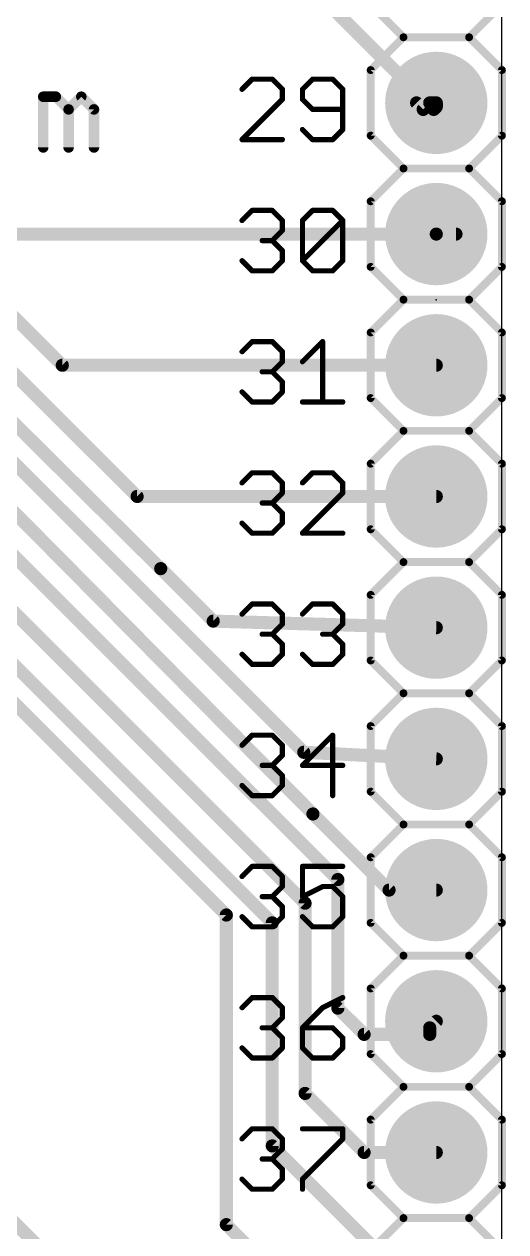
# Model space of a CAD drawing. Extents: x -28 to 28, y -5.2 to 53.3.
# Drawn here: x 18.69 to 28.02, y 8.62 to 32 of the extents above; entities that cross this region are included whole.
import ezdxf

# ---------------------------------------------------------------- set-up
doc = ezdxf.new("R2010")
doc.units = 0
for name, color, linetype in [('1', 12, 'CONTINUOUS'), ('17', 110, 'CONTINUOUS'), ('20', 53, 'CONTINUOUS'), ('21', 40, 'CONTINUOUS'), ('23', 53, 'CONTINUOUS'), ('29', 253, 'CONTINUOUS'), ('51', 253, 'CONTINUOUS')]:
    doc.layers.add(name, color=color, linetype=linetype)

# ---------------------------------------------------------------- blocks, each defined once
blk = doc.blocks.new('RECT')
blk.add_solid([(-0.5, -0.5), (0.5, -0.5), (-0.5, 0.5), (0.5, 0.5)])
blk = doc.blocks.new('ROUNDP')
at = {"const_width": 0.5}
blk.add_lwpolyline([(0, -0.25, 1), (0, 0.25, 1), (0, -0.25)], format="xyb", dxfattribs=at)

msp = doc.modelspace()

# ---------------------------------------------------------------- linework, layer by layer
at = {"layer": '1', "const_width": 0.254}
for points in [[(24.5237, 32.4485), (26.6192, 30.353)], [(12.573, 32.258), (19.431, 25.4)], [(12.1412, 31.5976), (20.8788, 22.86)], [(11.557, 30.4546), (24.1046, 17.907)], [(26.416, 30.353), (26.289, 30.48)], [(26.543, 30.48), (26.416, 30.353)], [(26.67, 30.48), (26.543, 30.48)], [(26.6192, 30.353), (26.67, 30.4038)], [(26.67, 30.4038), (26.67, 30.48)], [(10.9982, 29.21), (24.765, 15.4432)], [(10.541, 28.575), (24.13, 14.986)], [(17.8562, 27.94), (26.67, 27.94)], [(26.67, 27.94), (27.051, 27.94)], [(10.1854, 27.9146), (23.495, 14.605)], [(10.0584, 27.305), (22.606, 14.7574)], [(19.431, 25.4), (26.67, 25.4)], [(18.034, 24.7396), (21.336, 21.463)], [(16.9164, 24.1554), (24.2824, 16.7132)], [(20.8788, 22.86), (26.67, 22.86)], [(21.336, 21.463), (22.352, 20.447)], [(22.352, 20.447), (26.67, 20.32)], [(24.1046, 17.907), (26.67, 17.78)], [(24.2824, 16.7132), (25.7556, 15.24)], [(24.765, 15.4432), (24.765, 12.954)], [(25.7556, 15.24), (26.67, 15.24)], [(24.13, 14.986), (24.13, 11.303)], [(22.606, 14.7574), (22.606, 8.763)], [(23.495, 14.605), (23.495, 10.287)], [(24.765, 12.954), (25.273, 12.446)], [(26.543, 12.573), (26.67, 12.7)], [(26.543, 12.446), (26.543, 12.573)], [(25.273, 12.446), (26.543, 12.446)], [(19.558, 7.747), (16.002, 11.303)], [(24.13, 11.303), (25.273, 10.16)], [(23.495, 10.287), (26.162, 7.62)], [(25.273, 10.16), (26.67, 10.16)], [(22.606, 8.763), (26.797, 4.572)]]:
    msp.add_lwpolyline(points, dxfattribs=at)
at = {"layer": '1', "const_width": 0.127}
for points in [[(26.3339, 30.5249, 1), (26.2441, 30.4351)], [(26.3711, 30.3979, 1), (26.4609, 30.3081)], [(26.3711, 30.3081, 1), (26.4609, 30.3979)], [(26.543, 30.5435, 1), (26.543, 30.4165)], [(26.5879, 30.4351, 1), (26.4981, 30.5249)], [(26.5743, 30.3979, 1), (26.6641, 30.3081)], [(26.5743, 30.3081, 1), (26.6641, 30.3979)], [(26.7335, 30.48, 1), (26.6065, 30.48)], [(26.6065, 30.4038, 1), (26.7335, 30.4038)], [(26.7149, 30.3589, 1), (26.6251, 30.4487)], [(26.67, 30.4165, 1), (26.67, 30.5435)], [(26.67, 28.0035, 1), (26.67, 27.8765)], [(26.67, 27.8765, 1), (26.67, 28.0035)], [(27.051, 27.8765, 1), (27.051, 28.0035)], [(19.431, 25.4635, 1), (19.431, 25.3365)], [(19.3861, 25.3551, 1), (19.4759, 25.4449)], [(26.67, 25.3365, 1), (26.67, 25.4635)], [(20.8788, 22.9235, 1), (20.8788, 22.7965)], [(20.8339, 22.8151, 1), (20.9237, 22.9049)], [(26.67, 22.7965, 1), (26.67, 22.9235)], [(21.3809, 21.5079, 1), (21.2911, 21.4181)], [(21.2913, 21.4179, 1), (21.3807, 21.5081)], [(22.3539, 20.5105, 1), (22.3501, 20.3835)], [(22.3071, 20.4021, 1), (22.3969, 20.4919)], [(26.6681, 20.2565, 1), (26.6719, 20.3835)], [(24.1077, 17.9704, 1), (24.1015, 17.8436)], [(24.0597, 17.8621, 1), (24.1495, 17.9519)], [(26.6669, 17.7166, 1), (26.6731, 17.8434)], [(24.3273, 16.7581, 1), (24.2375, 16.6683)], [(24.2373, 16.6685, 1), (24.3275, 16.7579)], [(24.8285, 15.4432, 1), (24.7015, 15.4432)], [(24.7201, 15.3983, 1), (24.8099, 15.4881)], [(25.7556, 15.3035, 1), (25.7556, 15.1765)], [(25.7107, 15.1951, 1), (25.8005, 15.2849)], [(26.67, 15.1765, 1), (26.67, 15.3035)], [(24.1935, 14.986, 1), (24.0665, 14.986)], [(24.0851, 14.9411, 1), (24.1749, 15.0309)], [(22.6695, 14.7574, 1), (22.5425, 14.7574)], [(22.5611, 14.7125, 1), (22.6509, 14.8023)], [(23.5585, 14.605, 1), (23.4315, 14.605)], [(23.4501, 14.5601, 1), (23.5399, 14.6499)], [(24.8099, 12.9989, 1), (24.7201, 12.9091)], [(24.7015, 12.954, 1), (24.8285, 12.954)], [(26.6065, 12.573, 1), (26.4795, 12.573)], [(26.4981, 12.6179, 1), (26.5879, 12.5281)], [(26.7149, 12.6551, 1), (26.6251, 12.7449)], [(25.273, 12.5095, 1), (25.273, 12.3825)], [(25.2281, 12.4011, 1), (25.3179, 12.4909)], [(26.4795, 12.446, 1), (26.6065, 12.446)], [(26.543, 12.3825, 1), (26.543, 12.5095)], [(24.1749, 11.3479, 1), (24.0851, 11.2581)], [(24.0665, 11.303, 1), (24.1935, 11.303)], [(23.5399, 10.3319, 1), (23.4501, 10.2421)], [(23.4315, 10.287, 1), (23.5585, 10.287)], [(25.273, 10.2235, 1), (25.273, 10.0965)], [(25.2281, 10.1151, 1), (25.3179, 10.2049)], [(26.67, 10.0965, 1), (26.67, 10.2235)], [(22.6509, 8.8079, 1), (22.5611, 8.7181)], [(22.5425, 8.763, 1), (22.6695, 8.763)]]:
    msp.add_lwpolyline(points, format="xyb", dxfattribs=at)
at = {"layer": '20'}
msp.add_line((27.94, -2.54), (27.94, 50.8), dxfattribs=at)
at = {"layer": '21'}
for points, const_width in [([(26.035, 31.75), (25.4, 32.385)], 0.1524), ([(27.94, 32.385), (27.305, 31.75)], 0.1524), ([(25.4, 31.115), (26.035, 31.75)], 0.1524), ([(27.305, 31.75), (26.035, 31.75)], 0.1524), ([(27.305, 31.75), (27.94, 31.115)], 0.1524), ([(25.4, 29.845), (25.4, 31.115)], 0.1524), ([(27.94, 31.115), (27.94, 29.845)], 0.1524), ([(23.1057, 30.9382), (22.9108, 30.7433)], 0.1016), ([(23.4955, 30.9382), (23.1057, 30.9382)], 0.1016), ([(23.6904, 30.7433), (23.4955, 30.9382)], 0.1016), ([(24.2751, 30.9382), (24.0802, 30.7433)], 0.1016), ([(24.6649, 30.9382), (24.2751, 30.9382)], 0.1016), ([(24.8598, 30.7433), (24.6649, 30.9382)], 0.1016), ([(19.0616, 29.6164), (19.0616, 30.5994)], 0.2032), ([(19.0616, 30.5994), (19.3073, 30.5994)], 0.2032), ([(19.3073, 30.5994), (19.553, 30.3536)], 0.2032), ([(19.553, 30.3536), (19.7988, 30.5994)], 0.2032), ([(19.7988, 30.5994), (20.0445, 30.3536)], 0.2032), ([(23.6904, 30.5484), (23.6904, 30.7433)], 0.1016), ([(24.0802, 30.7433), (24.0802, 30.5484)], 0.1016), ([(24.8598, 29.9637), (24.8598, 30.7433)], 0.1016), ([(19.553, 30.3536), (19.553, 29.6164)], 0.2032), ([(20.0445, 30.3536), (20.0445, 29.6164)], 0.2032), ([(22.9108, 29.7688), (23.6904, 30.5484)], 0.1016), ([(24.0802, 30.5484), (24.2751, 30.3535)], 0.1016), ([(24.2751, 30.3535), (24.8598, 30.3535)], 0.1016), ([(24.0802, 29.9637), (24.2751, 29.7688)], 0.1016), ([(24.6649, 29.7688), (24.8598, 29.9637)], 0.1016), ([(23.6904, 29.7688), (22.9108, 29.7688)], 0.1016), ([(24.2751, 29.7688), (24.6649, 29.7688)], 0.1016), ([(26.035, 29.21), (25.4, 29.845)], 0.1524), ([(27.94, 29.845), (27.305, 29.21)], 0.1524), ([(26.035, 29.21), (25.4, 28.575)], 0.1524), ([(27.305, 29.21), (26.035, 29.21)], 0.1524), ([(27.94, 28.575), (27.305, 29.21)], 0.1524), ([(25.4, 27.305), (25.4, 28.575)], 0.1524), ([(27.94, 28.575), (27.94, 27.305)], 0.1524), ([(22.9108, 28.2033), (23.1057, 28.3982)], 0.1016), ([(23.1057, 28.3982), (23.4955, 28.3982)], 0.1016), ([(23.4955, 28.3982), (23.6904, 28.2033)], 0.1016), ([(24.0802, 28.2033), (24.2751, 28.3982)], 0.1016), ([(24.2751, 28.3982), (24.6649, 28.3982)], 0.1016), ([(24.6649, 28.3982), (24.8598, 28.2033)], 0.1016), ([(23.6904, 28.0084), (23.4955, 27.8135)], 0.1016), ([(23.6904, 28.2033), (23.6904, 28.0084)], 0.1016), ([(24.0802, 27.4237), (24.0802, 28.2033)], 0.1016), ([(24.0802, 27.4237), (24.8598, 28.2033)], 0.1016), ([(24.8598, 28.2033), (24.8598, 27.4237)], 0.1016), ([(23.4955, 27.8135), (23.3006, 27.8135)], 0.1016), ([(23.4955, 27.8135), (23.6904, 27.6186)], 0.1016), ([(23.6904, 27.6186), (23.6904, 27.4237)], 0.1016), ([(23.1057, 27.2288), (22.9108, 27.4237)], 0.1016), ([(23.6904, 27.4237), (23.4955, 27.2288)], 0.1016), ([(24.2751, 27.2288), (24.0802, 27.4237)], 0.1016), ([(24.8598, 27.4237), (24.6649, 27.2288)], 0.1016), ([(26.035, 26.67), (25.4, 27.305)], 0.1524), ([(27.94, 27.305), (27.305, 26.67)], 0.1524), ([(23.4955, 27.2288), (23.1057, 27.2288)], 0.1016), ([(24.6649, 27.2288), (24.2751, 27.2288)], 0.1016), ([(25.4, 26.035), (26.035, 26.67)], 0.1524), ([(27.305, 26.67), (26.035, 26.67)], 0.1524), ([(27.305, 26.67), (27.94, 26.035)], 0.1524), ([(25.4, 24.765), (25.4, 26.035)], 0.1524), ([(27.94, 26.035), (27.94, 24.765)], 0.1524), ([(22.9108, 25.6633), (23.1057, 25.8582)], 0.1016), ([(23.1057, 25.8582), (23.4955, 25.8582)], 0.1016), ([(23.4955, 25.8582), (23.6904, 25.6633)], 0.1016), ([(24.0802, 25.4684), (24.47, 25.8582)], 0.1016), ([(24.47, 25.8582), (24.47, 24.6888)], 0.1016), ([(23.6904, 25.4684), (23.4955, 25.2735)], 0.1016), ([(23.6904, 25.6633), (23.6904, 25.4684)], 0.1016), ([(23.4955, 25.2735), (23.3006, 25.2735)], 0.1016), ([(23.4955, 25.2735), (23.6904, 25.0786)], 0.1016), ([(23.6904, 25.0786), (23.6904, 24.8837)], 0.1016), ([(23.1057, 24.6888), (22.9108, 24.8837)], 0.1016), ([(23.6904, 24.8837), (23.4955, 24.6888)], 0.1016), ([(26.035, 24.13), (25.4, 24.765)], 0.1524), ([(27.94, 24.765), (27.305, 24.13)], 0.1524), ([(23.4955, 24.6888), (23.1057, 24.6888)], 0.1016), ([(24.0802, 24.6888), (24.8598, 24.6888)], 0.1016), ([(25.4, 23.495), (26.035, 24.13)], 0.1524), ([(27.305, 24.13), (26.035, 24.13)], 0.1524), ([(27.305, 24.13), (27.94, 23.495)], 0.1524), ([(25.4, 22.225), (25.4, 23.495)], 0.1524), ([(27.94, 23.495), (27.94, 22.225)], 0.1524), ([(22.9108, 23.1233), (23.1057, 23.3182)], 0.1016), ([(23.1057, 23.3182), (23.4955, 23.3182)], 0.1016), ([(23.4955, 23.3182), (23.6904, 23.1233)], 0.1016), ([(23.6904, 23.1233), (23.6904, 22.9284)], 0.1016), ([(24.2751, 23.3182), (24.0802, 23.1233)], 0.1016), ([(24.6649, 23.3182), (24.2751, 23.3182)], 0.1016), ([(24.8598, 23.1233), (24.6649, 23.3182)], 0.1016), ([(24.8598, 22.9284), (24.8598, 23.1233)], 0.1016), ([(23.6904, 22.9284), (23.4955, 22.7335)], 0.1016), ([(24.0802, 22.1488), (24.8598, 22.9284)], 0.1016), ([(23.4955, 22.7335), (23.3006, 22.7335)], 0.1016), ([(23.4955, 22.7335), (23.6904, 22.5386)], 0.1016), ([(23.6904, 22.5386), (23.6904, 22.3437)], 0.1016), ([(23.1057, 22.1488), (22.9108, 22.3437)], 0.1016), ([(23.6904, 22.3437), (23.4955, 22.1488)], 0.1016), ([(26.035, 21.59), (25.4, 22.225)], 0.1524), ([(27.94, 22.225), (27.305, 21.59)], 0.1524), ([(23.4955, 22.1488), (23.1057, 22.1488)], 0.1016), ([(24.8598, 22.1488), (24.0802, 22.1488)], 0.1016), ([(26.035, 21.59), (25.4, 20.955)], 0.1524), ([(27.305, 21.59), (26.035, 21.59)], 0.1524), ([(27.94, 20.955), (27.305, 21.59)], 0.1524), ([(22.9108, 20.5833), (23.1057, 20.7782)], 0.1016), ([(23.1057, 20.7782), (23.4955, 20.7782)], 0.1016), ([(23.4955, 20.7782), (23.6904, 20.5833)], 0.1016), ([(24.0802, 20.5833), (24.2751, 20.7782)], 0.1016), ([(24.2751, 20.7782), (24.6649, 20.7782)], 0.1016), ([(24.6649, 20.7782), (24.8598, 20.5833)], 0.1016), ([(25.4, 19.685), (25.4, 20.955)], 0.1524), ([(27.94, 20.955), (27.94, 19.685)], 0.1524), ([(23.6904, 20.5833), (23.6904, 20.3884)], 0.1016), ([(24.8598, 20.5833), (24.8598, 20.3884)], 0.1016), ([(23.6904, 20.3884), (23.4955, 20.1935)], 0.1016), ([(24.8598, 20.3884), (24.6649, 20.1935)], 0.1016), ([(23.4955, 20.1935), (23.3006, 20.1935)], 0.1016), ([(23.4955, 20.1935), (23.6904, 19.9986)], 0.1016), ([(24.6649, 20.1935), (24.47, 20.1935)], 0.1016), ([(24.6649, 20.1935), (24.8598, 19.9986)], 0.1016), ([(23.6904, 19.9986), (23.6904, 19.8037)], 0.1016), ([(24.8598, 19.9986), (24.8598, 19.8037)], 0.1016), ([(23.1057, 19.6088), (22.9108, 19.8037)], 0.1016), ([(23.4955, 19.6088), (23.1057, 19.6088)], 0.1016), ([(23.6904, 19.8037), (23.4955, 19.6088)], 0.1016), ([(24.2751, 19.6088), (24.0802, 19.8037)], 0.1016), ([(24.6649, 19.6088), (24.2751, 19.6088)], 0.1016), ([(24.8598, 19.8037), (24.6649, 19.6088)], 0.1016), ([(26.035, 19.05), (25.4, 19.685)], 0.1524), ([(27.94, 19.685), (27.305, 19.05)], 0.1524), ([(25.4, 18.415), (26.035, 19.05)], 0.1524), ([(27.305, 19.05), (26.035, 19.05)], 0.1524), ([(27.305, 19.05), (27.94, 18.415)], 0.1524), ([(25.4, 17.145), (25.4, 18.415)], 0.1524), ([(27.94, 18.415), (27.94, 17.145)], 0.1524), ([(22.9108, 18.0433), (23.1057, 18.2382)], 0.1016), ([(23.1057, 18.2382), (23.4955, 18.2382)], 0.1016), ([(23.4955, 18.2382), (23.6904, 18.0433)], 0.1016), ([(24.6649, 18.2382), (24.0802, 17.6535)], 0.1016), ([(24.6649, 17.0688), (24.6649, 18.2382)], 0.1016), ([(23.6904, 18.0433), (23.6904, 17.8484)], 0.1016), ([(23.6904, 17.8484), (23.4955, 17.6535)], 0.1016), ([(23.4955, 17.6535), (23.3006, 17.6535)], 0.1016), ([(23.4955, 17.6535), (23.6904, 17.4586)], 0.1016), ([(24.0802, 17.6535), (24.8598, 17.6535)], 0.1016), ([(23.1057, 17.0688), (22.9108, 17.2637)], 0.1016), ([(23.6904, 17.2637), (23.4955, 17.0688)], 0.1016), ([(23.6904, 17.4586), (23.6904, 17.2637)], 0.1016), ([(23.4955, 17.0688), (23.1057, 17.0688)], 0.1016), ([(26.035, 16.51), (25.4, 17.145)], 0.1524), ([(27.94, 17.145), (27.305, 16.51)], 0.1524), ([(25.4, 15.875), (26.035, 16.51)], 0.1524), ([(27.305, 16.51), (26.035, 16.51)], 0.1524), ([(27.305, 16.51), (27.94, 15.875)], 0.1524), ([(25.4, 14.605), (25.4, 15.875)], 0.1524), ([(27.94, 15.875), (27.94, 14.605)], 0.1524), ([(22.9108, 15.5033), (23.1057, 15.6982)], 0.1016), ([(23.1057, 15.6982), (23.4955, 15.6982)], 0.1016), ([(23.4955, 15.6982), (23.6904, 15.5033)], 0.1016), ([(24.8598, 15.6982), (24.0802, 15.6982)], 0.1016), ([(24.0802, 15.6982), (24.0802, 15.1135)], 0.1016), ([(23.6904, 15.5033), (23.6904, 15.3084)], 0.1016), ([(23.6904, 15.3084), (23.4955, 15.1135)], 0.1016), ([(24.0802, 15.1135), (24.47, 15.3084)], 0.1016), ([(24.47, 15.3084), (24.6649, 15.3084)], 0.1016), ([(24.6649, 15.3084), (24.8598, 15.1135)], 0.1016), ([(23.4955, 15.1135), (23.3006, 15.1135)], 0.1016), ([(23.4955, 15.1135), (23.6904, 14.9186)], 0.1016), ([(23.6904, 14.9186), (23.6904, 14.7237)], 0.1016), ([(24.8598, 15.1135), (24.8598, 14.7237)], 0.1016), ([(23.1057, 14.5288), (22.9108, 14.7237)], 0.1016), ([(23.6904, 14.7237), (23.4955, 14.5288)], 0.1016), ([(24.2751, 14.5288), (24.0802, 14.7237)], 0.1016), ([(24.8598, 14.7237), (24.6649, 14.5288)], 0.1016), ([(23.4955, 14.5288), (23.1057, 14.5288)], 0.1016), ([(24.6649, 14.5288), (24.2751, 14.5288)], 0.1016), ([(26.035, 13.97), (25.4, 14.605)], 0.1524), ([(27.94, 14.605), (27.305, 13.97)], 0.1524), ([(26.035, 13.97), (25.4, 13.335)], 0.1524), ([(27.305, 13.97), (26.035, 13.97)], 0.1524), ([(27.94, 13.335), (27.305, 13.97)], 0.1524), ([(25.4, 12.065), (25.4, 13.335)], 0.1524), ([(27.94, 13.335), (27.94, 12.065)], 0.1524), ([(22.9108, 12.9633), (23.1057, 13.1582)], 0.1016), ([(23.1057, 13.1582), (23.4955, 13.1582)], 0.1016), ([(23.4955, 13.1582), (23.6904, 12.9633)], 0.1016), ([(24.8598, 13.1582), (24.47, 12.9633)], 0.1016), ([(23.6904, 12.9633), (23.6904, 12.7684)], 0.1016), ([(24.47, 12.9633), (24.0802, 12.5735)], 0.1016), ([(23.6904, 12.7684), (23.4955, 12.5735)], 0.1016), ([(23.4955, 12.5735), (23.3006, 12.5735)], 0.1016), ([(23.4955, 12.5735), (23.6904, 12.3786)], 0.1016), ([(23.6904, 12.3786), (23.6904, 12.1837)], 0.1016), ([(24.0802, 12.5735), (24.0802, 12.1837)], 0.1016), ([(24.6649, 12.5735), (24.0802, 12.5735)], 0.1016), ([(24.8598, 12.3786), (24.6649, 12.5735)], 0.1016), ([(24.8598, 12.1837), (24.8598, 12.3786)], 0.1016), ([(23.1057, 11.9888), (22.9108, 12.1837)], 0.1016), ([(23.6904, 12.1837), (23.4955, 11.9888)], 0.1016), ([(24.0802, 12.1837), (24.2751, 11.9888)], 0.1016), ([(24.6649, 11.9888), (24.8598, 12.1837)], 0.1016), ([(23.4955, 11.9888), (23.1057, 11.9888)], 0.1016), ([(24.2751, 11.9888), (24.6649, 11.9888)], 0.1016), ([(26.035, 11.43), (25.4, 12.065)], 0.1524), ([(27.94, 12.065), (27.305, 11.43)], 0.1524), ([(25.4, 10.795), (26.035, 11.43)], 0.1524), ([(27.305, 11.43), (26.035, 11.43)], 0.1524), ([(27.305, 11.43), (27.94, 10.795)], 0.1524), ([(25.4, 9.525), (25.4, 10.795)], 0.1524), ([(27.94, 10.795), (27.94, 9.525)], 0.1524), ([(22.9108, 10.4233), (23.1057, 10.6182)], 0.1016), ([(23.1057, 10.6182), (23.4955, 10.6182)], 0.1016), ([(23.4955, 10.6182), (23.6904, 10.4233)], 0.1016), ([(24.0802, 10.6182), (24.8598, 10.6182)], 0.1016), ([(24.8598, 10.6182), (24.8598, 10.4233)], 0.1016), ([(23.6904, 10.4233), (23.6904, 10.2284)], 0.1016), ([(24.8598, 10.4233), (24.0802, 9.6437)], 0.1016), ([(23.4955, 10.0335), (23.3006, 10.0335)], 0.1016), ([(23.6904, 10.2284), (23.4955, 10.0335)], 0.1016), ([(23.4955, 10.0335), (23.6904, 9.8386)], 0.1016), ([(23.6904, 9.8386), (23.6904, 9.6437)], 0.1016), ([(23.1057, 9.4488), (22.9108, 9.6437)], 0.1016), ([(23.6904, 9.6437), (23.4955, 9.4488)], 0.1016), ([(24.0802, 9.6437), (24.0802, 9.4488)], 0.1016), ([(26.035, 8.89), (25.4, 9.525)], 0.1524), ([(27.94, 9.525), (27.305, 8.89)], 0.1524), ([(23.4955, 9.4488), (23.1057, 9.4488)], 0.1016), ([(25.4, 8.255), (26.035, 8.89)], 0.1524), ([(27.305, 8.89), (26.035, 8.89)], 0.1524), ([(27.305, 8.89), (27.94, 8.255)], 0.1524)]:
    msp.add_lwpolyline(points, dxfattribs=dict(at, const_width=const_width))
for points, const_width in [([(26.035, 31.7881, 1), (26.035, 31.7119)], 0.0762), ([(26.0619, 31.7231, 1), (26.0081, 31.7769)], 0.0762), ([(26.0081, 31.7231, 1), (26.0619, 31.7769)], 0.0762), ([(27.3319, 31.7769, 1), (27.2781, 31.7231)], 0.0762), ([(27.2781, 31.7769, 1), (27.3319, 31.7231)], 0.0762), ([(27.305, 31.7119, 1), (27.305, 31.7881)], 0.0762), ([(25.4381, 31.115, 1), (25.3619, 31.115)], 0.0762), ([(25.3731, 31.1419, 1), (25.4269, 31.0881)], 0.0762), ([(27.9781, 31.115, 1), (27.9019, 31.115)], 0.0762), ([(27.9131, 31.0881, 1), (27.9669, 31.1419)], 0.0762), ([(23.1057, 30.9636, 1), (23.1057, 30.9128)], 0.0508), ([(23.1237, 30.9202, 1), (23.0877, 30.9562)], 0.0508), ([(23.5135, 30.9562, 1), (23.4775, 30.9202)], 0.0508), ([(23.4955, 30.9128, 1), (23.4955, 30.9636)], 0.0508), ([(24.2751, 30.9636, 1), (24.2751, 30.9128)], 0.0508), ([(24.2931, 30.9202, 1), (24.2571, 30.9562)], 0.0508), ([(24.6829, 30.9562, 1), (24.6469, 30.9202)], 0.0508), ([(24.6649, 30.9128, 1), (24.6649, 30.9636)], 0.0508), ([(19.1124, 30.5994, 1), (19.0108, 30.5994)], 0.1016), ([(19.0616, 30.6502, 1), (19.0616, 30.5486)], 0.1016), ([(19.3432, 30.6353, 1), (19.2714, 30.5635)], 0.1016), ([(19.3073, 30.5486, 1), (19.3073, 30.6502)], 0.1016), ([(19.8347, 30.6353, 1), (19.7629, 30.5635)], 0.1016), ([(19.8347, 30.5635, 1), (19.7629, 30.6353)], 0.1016), ([(22.8928, 30.7613, 1), (22.9288, 30.7253)], 0.0508), ([(23.7158, 30.7433, 1), (23.665, 30.7433)], 0.0508), ([(23.6724, 30.7253, 1), (23.7084, 30.7613)], 0.0508), ([(24.0622, 30.7613, 1), (24.0982, 30.7253)], 0.0508), ([(24.1056, 30.7433, 1), (24.0548, 30.7433)], 0.0508), ([(24.8852, 30.7433, 1), (24.8344, 30.7433)], 0.0508), ([(24.8418, 30.7253, 1), (24.8778, 30.7613)], 0.0508), ([(19.6038, 30.3536, 1), (19.5022, 30.3536)], 0.1016), ([(19.5171, 30.3895, 1), (19.589, 30.3177)], 0.1016), ([(19.5171, 30.3177, 1), (19.589, 30.3895)], 0.1016), ([(20.0953, 30.3536, 1), (19.9937, 30.3536)], 0.1016), ([(20.0086, 30.3177, 1), (20.0805, 30.3895)], 0.1016), ([(23.665, 30.5484, 1), (23.7158, 30.5484)], 0.0508), ([(23.7084, 30.5304, 1), (23.6724, 30.5664)], 0.0508), ([(24.0982, 30.5664, 1), (24.0622, 30.5304)], 0.0508), ([(24.0548, 30.5484, 1), (24.1056, 30.5484)], 0.0508), ([(24.2751, 30.3789, 1), (24.2751, 30.3281)], 0.0508), ([(24.2571, 30.3355, 1), (24.2931, 30.3715)], 0.0508), ([(24.8598, 30.3281, 1), (24.8598, 30.3789)], 0.0508), ([(24.0982, 29.9817, 1), (24.0622, 29.9457)], 0.0508), ([(24.8344, 29.9637, 1), (24.8852, 29.9637)], 0.0508), ([(24.8778, 29.9457, 1), (24.8418, 29.9817)], 0.0508), ([(22.8928, 29.7868, 1), (22.9288, 29.7508)], 0.0508), ([(22.9108, 29.7942, 1), (22.9108, 29.7434)], 0.0508), ([(23.6904, 29.7434, 1), (23.6904, 29.7942)], 0.0508), ([(24.2751, 29.7942, 1), (24.2751, 29.7434)], 0.0508), ([(24.2571, 29.7508, 1), (24.2931, 29.7868)], 0.0508), ([(24.6469, 29.7868, 1), (24.6829, 29.7508)], 0.0508), ([(24.6649, 29.7434, 1), (24.6649, 29.7942)], 0.0508), ([(25.3619, 29.845, 1), (25.4381, 29.845)], 0.0762), ([(25.4269, 29.8719, 1), (25.3731, 29.8181)], 0.0762), ([(27.9019, 29.845, 1), (27.9781, 29.845)], 0.0762), ([(27.9669, 29.8181, 1), (27.9131, 29.8719)], 0.0762), ([(19.0108, 29.6164, 1), (19.1124, 29.6164)], 0.1016), ([(19.5022, 29.6164, 1), (19.6038, 29.6164)], 0.1016), ([(19.9937, 29.6164, 1), (20.0953, 29.6164)], 0.1016), ([(26.035, 29.2481, 1), (26.035, 29.1719)], 0.0762), ([(26.0619, 29.1831, 1), (26.0081, 29.2369)], 0.0762), ([(26.0081, 29.1831, 1), (26.0619, 29.2369)], 0.0762), ([(27.3319, 29.2369, 1), (27.2781, 29.1831)], 0.0762), ([(27.2781, 29.2369, 1), (27.3319, 29.1831)], 0.0762), ([(27.305, 29.1719, 1), (27.305, 29.2481)], 0.0762), ([(25.4381, 28.575, 1), (25.3619, 28.575)], 0.0762), ([(25.3731, 28.6019, 1), (25.4269, 28.5481)], 0.0762), ([(27.9781, 28.575, 1), (27.9019, 28.575)], 0.0762), ([(27.9131, 28.5481, 1), (27.9669, 28.6019)], 0.0762), ([(23.1057, 28.4236, 1), (23.1057, 28.3728)], 0.0508), ([(23.1237, 28.3802, 1), (23.0877, 28.4162)], 0.0508), ([(23.5135, 28.4162, 1), (23.4775, 28.3802)], 0.0508), ([(23.4955, 28.3728, 1), (23.4955, 28.4236)], 0.0508), ([(24.2751, 28.4236, 1), (24.2751, 28.3728)], 0.0508), ([(24.2931, 28.3802, 1), (24.2571, 28.4162)], 0.0508), ([(24.6829, 28.4162, 1), (24.6469, 28.3802)], 0.0508), ([(24.6649, 28.3728, 1), (24.6649, 28.4236)], 0.0508), ([(22.8928, 28.2213, 1), (22.9288, 28.1853)], 0.0508), ([(23.7158, 28.2033, 1), (23.665, 28.2033)], 0.0508), ([(23.6724, 28.1853, 1), (23.7084, 28.2213)], 0.0508), ([(23.7084, 27.9904, 1), (23.6724, 28.0264)], 0.0508), ([(24.0622, 28.2213, 1), (24.0982, 28.1853)], 0.0508), ([(24.1056, 28.2033, 1), (24.0548, 28.2033)], 0.0508), ([(24.8852, 28.2033, 1), (24.8344, 28.2033)], 0.0508), ([(24.8778, 28.1853, 1), (24.8418, 28.2213)], 0.0508), ([(24.8418, 28.1853, 1), (24.8778, 28.2213)], 0.0508), ([(23.3006, 27.8389, 1), (23.3006, 27.7881)], 0.0508), ([(23.5135, 27.8315, 1), (23.4775, 27.7955)], 0.0508), ([(23.4775, 27.8315, 1), (23.5135, 27.7955)], 0.0508), ([(23.4955, 27.7881, 1), (23.4955, 27.8389)], 0.0508), ([(23.665, 28.0084, 1), (23.7158, 28.0084)], 0.0508), ([(23.7158, 27.6186, 1), (23.665, 27.6186)], 0.0508), ([(23.6724, 27.6006, 1), (23.7084, 27.6366)], 0.0508), ([(22.9288, 27.4417, 1), (22.8928, 27.4057)], 0.0508), ([(23.665, 27.4237, 1), (23.7158, 27.4237)], 0.0508), ([(23.7084, 27.4057, 1), (23.6724, 27.4417)], 0.0508), ([(24.0982, 27.4417, 1), (24.0622, 27.4057)], 0.0508), ([(24.0622, 27.4417, 1), (24.0982, 27.4057)], 0.0508), ([(24.0548, 27.4237, 1), (24.1056, 27.4237)], 0.0508), ([(24.8344, 27.4237, 1), (24.8852, 27.4237)], 0.0508), ([(24.8778, 27.4057, 1), (24.8418, 27.4417)], 0.0508), ([(25.4269, 27.3319, 1), (25.3731, 27.2781)], 0.0762), ([(27.9669, 27.2781, 1), (27.9131, 27.3319)], 0.0762), ([(23.1057, 27.2542, 1), (23.1057, 27.2034)], 0.0508), ([(23.0877, 27.2108, 1), (23.1237, 27.2468)], 0.0508), ([(23.4775, 27.2468, 1), (23.5135, 27.2108)], 0.0508), ([(23.4955, 27.2034, 1), (23.4955, 27.2542)], 0.0508), ([(24.2751, 27.2542, 1), (24.2751, 27.2034)], 0.0508), ([(24.2571, 27.2108, 1), (24.2931, 27.2468)], 0.0508), ([(24.6469, 27.2468, 1), (24.6829, 27.2108)], 0.0508), ([(24.6649, 27.2034, 1), (24.6649, 27.2542)], 0.0508), ([(25.3619, 27.305, 1), (25.4381, 27.305)], 0.0762), ([(27.9019, 27.305, 1), (27.9781, 27.305)], 0.0762), ([(26.035, 26.7081, 1), (26.035, 26.6319)], 0.0762), ([(26.0619, 26.6431, 1), (26.0081, 26.6969)], 0.0762), ([(26.0081, 26.6431, 1), (26.0619, 26.6969)], 0.0762), ([(27.3319, 26.6969, 1), (27.2781, 26.6431)], 0.0762), ([(27.2781, 26.6969, 1), (27.3319, 26.6431)], 0.0762), ([(27.305, 26.6319, 1), (27.305, 26.7081)], 0.0762), ([(25.4381, 26.035, 1), (25.3619, 26.035)], 0.0762), ([(25.3731, 26.0619, 1), (25.4269, 26.0081)], 0.0762), ([(27.9781, 26.035, 1), (27.9019, 26.035)], 0.0762), ([(27.9131, 26.0081, 1), (27.9669, 26.0619)], 0.0762), ([(23.1057, 25.8836, 1), (23.1057, 25.8328)], 0.0508), ([(23.1237, 25.8402, 1), (23.0877, 25.8762)], 0.0508), ([(23.5135, 25.8762, 1), (23.4775, 25.8402)], 0.0508), ([(23.4955, 25.8328, 1), (23.4955, 25.8836)], 0.0508), ([(24.4954, 25.8582, 1), (24.4446, 25.8582)], 0.0508), ([(24.488, 25.8402, 1), (24.452, 25.8762)], 0.0508), ([(22.8928, 25.6813, 1), (22.9288, 25.6453)], 0.0508), ([(23.7158, 25.6633, 1), (23.665, 25.6633)], 0.0508), ([(23.665, 25.4684, 1), (23.7158, 25.4684)], 0.0508), ([(23.6724, 25.6453, 1), (23.7084, 25.6813)], 0.0508), ([(23.7084, 25.4504, 1), (23.6724, 25.4864)], 0.0508), ([(24.0622, 25.4864, 1), (24.0982, 25.4504)], 0.0508), ([(23.3006, 25.2989, 1), (23.3006, 25.2481)], 0.0508), ([(23.5135, 25.2915, 1), (23.4775, 25.2555)], 0.0508), ([(23.4775, 25.2915, 1), (23.5135, 25.2555)], 0.0508), ([(23.4955, 25.2481, 1), (23.4955, 25.2989)], 0.0508), ([(23.7158, 25.0786, 1), (23.665, 25.0786)], 0.0508), ([(23.6724, 25.0606, 1), (23.7084, 25.0966)], 0.0508), ([(22.9288, 24.9017, 1), (22.8928, 24.8657)], 0.0508), ([(23.665, 24.8837, 1), (23.7158, 24.8837)], 0.0508), ([(23.7084, 24.8657, 1), (23.6724, 24.9017)], 0.0508), ([(25.3619, 24.765, 1), (25.4381, 24.765)], 0.0762), ([(25.4269, 24.7919, 1), (25.3731, 24.7381)], 0.0762), ([(27.9019, 24.765, 1), (27.9781, 24.765)], 0.0762), ([(27.9669, 24.7381, 1), (27.9131, 24.7919)], 0.0762), ([(23.1057, 24.7142, 1), (23.1057, 24.6634)], 0.0508), ([(23.0877, 24.6708, 1), (23.1237, 24.7068)], 0.0508), ([(23.4775, 24.7068, 1), (23.5135, 24.6708)], 0.0508), ([(23.4955, 24.6634, 1), (23.4955, 24.7142)], 0.0508), ([(24.0802, 24.7142, 1), (24.0802, 24.6634)], 0.0508), ([(24.4446, 24.6888, 1), (24.4954, 24.6888)], 0.0508), ([(24.8598, 24.6634, 1), (24.8598, 24.7142)], 0.0508), ([(26.035, 24.1681, 1), (26.035, 24.0919)], 0.0762), ([(26.0619, 24.1031, 1), (26.0081, 24.1569)], 0.0762), ([(26.0081, 24.1031, 1), (26.0619, 24.1569)], 0.0762), ([(27.3319, 24.1569, 1), (27.2781, 24.1031)], 0.0762), ([(27.2781, 24.1569, 1), (27.3319, 24.1031)], 0.0762), ([(27.305, 24.0919, 1), (27.305, 24.1681)], 0.0762), ([(25.4381, 23.495, 1), (25.3619, 23.495)], 0.0762), ([(25.3731, 23.5219, 1), (25.4269, 23.4681)], 0.0762), ([(27.9781, 23.495, 1), (27.9019, 23.495)], 0.0762), ([(27.9131, 23.4681, 1), (27.9669, 23.5219)], 0.0762), ([(22.8928, 23.1413, 1), (22.9288, 23.1053)], 0.0508), ([(23.1057, 23.3436, 1), (23.1057, 23.2928)], 0.0508), ([(23.1237, 23.3002, 1), (23.0877, 23.3362)], 0.0508), ([(23.5135, 23.3362, 1), (23.4775, 23.3002)], 0.0508), ([(23.4955, 23.2928, 1), (23.4955, 23.3436)], 0.0508), ([(23.7158, 23.1233, 1), (23.665, 23.1233)], 0.0508), ([(23.6724, 23.1053, 1), (23.7084, 23.1413)], 0.0508), ([(24.0622, 23.1413, 1), (24.0982, 23.1053)], 0.0508), ([(24.2751, 23.3436, 1), (24.2751, 23.2928)], 0.0508), ([(24.2931, 23.3002, 1), (24.2571, 23.3362)], 0.0508), ([(24.6829, 23.3362, 1), (24.6469, 23.3002)], 0.0508), ([(24.6649, 23.2928, 1), (24.6649, 23.3436)], 0.0508), ([(24.8852, 23.1233, 1), (24.8344, 23.1233)], 0.0508), ([(24.8418, 23.1053, 1), (24.8778, 23.1413)], 0.0508), ([(23.665, 22.9284, 1), (23.7158, 22.9284)], 0.0508), ([(23.7084, 22.9104, 1), (23.6724, 22.9464)], 0.0508), ([(24.8344, 22.9284, 1), (24.8852, 22.9284)], 0.0508), ([(24.8778, 22.9104, 1), (24.8418, 22.9464)], 0.0508), ([(23.3006, 22.7589, 1), (23.3006, 22.7081)], 0.0508), ([(23.5135, 22.7515, 1), (23.4775, 22.7155)], 0.0508), ([(23.4775, 22.7515, 1), (23.5135, 22.7155)], 0.0508), ([(23.4955, 22.7081, 1), (23.4955, 22.7589)], 0.0508), ([(23.7158, 22.5386, 1), (23.665, 22.5386)], 0.0508), ([(23.6724, 22.5206, 1), (23.7084, 22.5566)], 0.0508), ([(22.9288, 22.3617, 1), (22.8928, 22.3257)], 0.0508), ([(23.665, 22.3437, 1), (23.7158, 22.3437)], 0.0508), ([(23.7084, 22.3257, 1), (23.6724, 22.3617)], 0.0508), ([(25.3619, 22.225, 1), (25.4381, 22.225)], 0.0762), ([(25.4269, 22.2519, 1), (25.3731, 22.1981)], 0.0762), ([(27.9019, 22.225, 1), (27.9781, 22.225)], 0.0762), ([(27.9669, 22.1981, 1), (27.9131, 22.2519)], 0.0762), ([(23.1057, 22.1742, 1), (23.1057, 22.1234)], 0.0508), ([(23.0877, 22.1308, 1), (23.1237, 22.1668)], 0.0508), ([(23.4775, 22.1668, 1), (23.5135, 22.1308)], 0.0508), ([(23.4955, 22.1234, 1), (23.4955, 22.1742)], 0.0508), ([(24.0622, 22.1668, 1), (24.0982, 22.1308)], 0.0508), ([(24.0802, 22.1742, 1), (24.0802, 22.1234)], 0.0508), ([(24.8598, 22.1234, 1), (24.8598, 22.1742)], 0.0508), ([(26.035, 21.6281, 1), (26.035, 21.5519)], 0.0762), ([(26.0619, 21.5631, 1), (26.0081, 21.6169)], 0.0762), ([(26.0081, 21.5631, 1), (26.0619, 21.6169)], 0.0762), ([(27.3319, 21.6169, 1), (27.2781, 21.5631)], 0.0762), ([(27.2781, 21.6169, 1), (27.3319, 21.5631)], 0.0762), ([(27.305, 21.5519, 1), (27.305, 21.6281)], 0.0762), ([(23.1057, 20.8036, 1), (23.1057, 20.7528)], 0.0508), ([(23.1237, 20.7602, 1), (23.0877, 20.7962)], 0.0508), ([(23.5135, 20.7962, 1), (23.4775, 20.7602)], 0.0508), ([(23.4955, 20.7528, 1), (23.4955, 20.8036)], 0.0508), ([(24.2751, 20.8036, 1), (24.2751, 20.7528)], 0.0508), ([(24.2931, 20.7602, 1), (24.2571, 20.7962)], 0.0508), ([(24.6829, 20.7962, 1), (24.6469, 20.7602)], 0.0508), ([(24.6649, 20.7528, 1), (24.6649, 20.8036)], 0.0508), ([(25.4381, 20.955, 1), (25.3619, 20.955)], 0.0762), ([(25.3731, 20.9819, 1), (25.4269, 20.9281)], 0.0762), ([(27.9781, 20.955, 1), (27.9019, 20.955)], 0.0762), ([(27.9131, 20.9281, 1), (27.9669, 20.9819)], 0.0762), ([(22.8928, 20.6013, 1), (22.9288, 20.5653)], 0.0508), ([(23.7158, 20.5833, 1), (23.665, 20.5833)], 0.0508), ([(23.6724, 20.5653, 1), (23.7084, 20.6013)], 0.0508), ([(24.0622, 20.6013, 1), (24.0982, 20.5653)], 0.0508), ([(24.8852, 20.5833, 1), (24.8344, 20.5833)], 0.0508), ([(24.8418, 20.5653, 1), (24.8778, 20.6013)], 0.0508), ([(23.665, 20.3884, 1), (23.7158, 20.3884)], 0.0508), ([(23.7084, 20.3704, 1), (23.6724, 20.4064)], 0.0508), ([(24.8344, 20.3884, 1), (24.8852, 20.3884)], 0.0508), ([(24.8778, 20.3704, 1), (24.8418, 20.4064)], 0.0508), ([(23.3006, 20.2189, 1), (23.3006, 20.1681)], 0.0508), ([(23.5135, 20.2115, 1), (23.4775, 20.1755)], 0.0508), ([(23.4775, 20.2115, 1), (23.5135, 20.1755)], 0.0508), ([(23.4955, 20.1681, 1), (23.4955, 20.2189)], 0.0508), ([(24.47, 20.2189, 1), (24.47, 20.1681)], 0.0508), ([(24.6829, 20.2115, 1), (24.6469, 20.1755)], 0.0508), ([(24.6469, 20.2115, 1), (24.6829, 20.1755)], 0.0508), ([(24.6649, 20.1681, 1), (24.6649, 20.2189)], 0.0508), ([(23.7158, 19.9986, 1), (23.665, 19.9986)], 0.0508), ([(23.6724, 19.9806, 1), (23.7084, 20.0166)], 0.0508), ([(24.8852, 19.9986, 1), (24.8344, 19.9986)], 0.0508), ([(24.8418, 19.9806, 1), (24.8778, 20.0166)], 0.0508), ([(22.9288, 19.8217, 1), (22.8928, 19.7857)], 0.0508), ([(23.1057, 19.6342, 1), (23.1057, 19.5834)], 0.0508), ([(23.0877, 19.5908, 1), (23.1237, 19.6268)], 0.0508), ([(23.4775, 19.6268, 1), (23.5135, 19.5908)], 0.0508), ([(23.4955, 19.5834, 1), (23.4955, 19.6342)], 0.0508), ([(23.665, 19.8037, 1), (23.7158, 19.8037)], 0.0508), ([(23.7084, 19.7857, 1), (23.6724, 19.8217)], 0.0508), ([(24.0982, 19.8217, 1), (24.0622, 19.7857)], 0.0508), ([(24.2751, 19.6342, 1), (24.2751, 19.5834)], 0.0508), ([(24.2571, 19.5908, 1), (24.2931, 19.6268)], 0.0508), ([(24.6469, 19.6268, 1), (24.6829, 19.5908)], 0.0508), ([(24.6649, 19.5834, 1), (24.6649, 19.6342)], 0.0508), ([(24.8344, 19.8037, 1), (24.8852, 19.8037)], 0.0508), ([(24.8778, 19.7857, 1), (24.8418, 19.8217)], 0.0508), ([(25.3619, 19.685, 1), (25.4381, 19.685)], 0.0762), ([(25.4269, 19.7119, 1), (25.3731, 19.6581)], 0.0762), ([(27.9019, 19.685, 1), (27.9781, 19.685)], 0.0762), ([(27.9669, 19.6581, 1), (27.9131, 19.7119)], 0.0762), ([(26.035, 19.0881, 1), (26.035, 19.0119)], 0.0762), ([(26.0619, 19.0231, 1), (26.0081, 19.0769)], 0.0762), ([(26.0081, 19.0231, 1), (26.0619, 19.0769)], 0.0762), ([(27.3319, 19.0769, 1), (27.2781, 19.0231)], 0.0762), ([(27.2781, 19.0769, 1), (27.3319, 19.0231)], 0.0762), ([(27.305, 19.0119, 1), (27.305, 19.0881)], 0.0762), ([(25.4381, 18.415, 1), (25.3619, 18.415)], 0.0762), ([(25.3731, 18.4419, 1), (25.4269, 18.3881)], 0.0762), ([(27.9781, 18.415, 1), (27.9019, 18.415)], 0.0762), ([(27.9131, 18.3881, 1), (27.9669, 18.4419)], 0.0762), ([(23.1057, 18.2636, 1), (23.1057, 18.2128)], 0.0508), ([(23.1237, 18.2202, 1), (23.0877, 18.2562)], 0.0508), ([(23.5135, 18.2562, 1), (23.4775, 18.2202)], 0.0508), ([(23.4955, 18.2128, 1), (23.4955, 18.2636)], 0.0508), ([(24.6903, 18.2382, 1), (24.6395, 18.2382)], 0.0508), ([(24.6829, 18.2202, 1), (24.6469, 18.2562)], 0.0508), ([(22.8928, 18.0613, 1), (22.9288, 18.0253)], 0.0508), ([(23.7158, 18.0433, 1), (23.665, 18.0433)], 0.0508), ([(23.6724, 18.0253, 1), (23.7084, 18.0613)], 0.0508), ([(23.665, 17.8484, 1), (23.7158, 17.8484)], 0.0508), ([(23.7084, 17.8304, 1), (23.6724, 17.8664)], 0.0508), ([(23.3006, 17.6789, 1), (23.3006, 17.6281)], 0.0508), ([(23.5135, 17.6715, 1), (23.4775, 17.6355)], 0.0508), ([(23.4775, 17.6715, 1), (23.5135, 17.6355)], 0.0508), ([(23.4955, 17.6281, 1), (23.4955, 17.6789)], 0.0508), ([(24.0622, 17.6715, 1), (24.0982, 17.6355)], 0.0508), ([(24.0802, 17.6789, 1), (24.0802, 17.6281)], 0.0508), ([(24.8598, 17.6281, 1), (24.8598, 17.6789)], 0.0508), ([(22.9288, 17.2817, 1), (22.8928, 17.2457)], 0.0508), ([(23.7158, 17.4586, 1), (23.665, 17.4586)], 0.0508), ([(23.6724, 17.4406, 1), (23.7084, 17.4766)], 0.0508), ([(23.7084, 17.2457, 1), (23.6724, 17.2817)], 0.0508), ([(23.1057, 17.0942, 1), (23.1057, 17.0434)], 0.0508), ([(23.0877, 17.0508, 1), (23.1237, 17.0868)], 0.0508), ([(23.4775, 17.0868, 1), (23.5135, 17.0508)], 0.0508), ([(23.4955, 17.0434, 1), (23.4955, 17.0942)], 0.0508), ([(23.665, 17.2637, 1), (23.7158, 17.2637)], 0.0508), ([(24.6395, 17.0688, 1), (24.6903, 17.0688)], 0.0508), ([(25.3619, 17.145, 1), (25.4381, 17.145)], 0.0762), ([(25.4269, 17.1719, 1), (25.3731, 17.1181)], 0.0762), ([(27.9019, 17.145, 1), (27.9781, 17.145)], 0.0762), ([(27.9669, 17.1181, 1), (27.9131, 17.1719)], 0.0762), ([(26.035, 16.5481, 1), (26.035, 16.4719)], 0.0762), ([(26.0619, 16.4831, 1), (26.0081, 16.5369)], 0.0762), ([(26.0081, 16.4831, 1), (26.0619, 16.5369)], 0.0762), ([(27.3319, 16.5369, 1), (27.2781, 16.4831)], 0.0762), ([(27.2781, 16.5369, 1), (27.3319, 16.4831)], 0.0762), ([(27.305, 16.4719, 1), (27.305, 16.5481)], 0.0762), ([(25.4381, 15.875, 1), (25.3619, 15.875)], 0.0762), ([(25.3731, 15.9019, 1), (25.4269, 15.8481)], 0.0762), ([(27.9781, 15.875, 1), (27.9019, 15.875)], 0.0762), ([(27.9131, 15.8481, 1), (27.9669, 15.9019)], 0.0762), ([(23.1057, 15.7236, 1), (23.1057, 15.6728)], 0.0508), ([(23.1237, 15.6802, 1), (23.0877, 15.7162)], 0.0508), ([(23.5135, 15.7162, 1), (23.4775, 15.6802)], 0.0508), ([(23.4955, 15.6728, 1), (23.4955, 15.7236)], 0.0508), ([(24.0802, 15.7236, 1), (24.0802, 15.6728)], 0.0508), ([(24.1056, 15.6982, 1), (24.0548, 15.6982)], 0.0508), ([(24.8598, 15.6728, 1), (24.8598, 15.7236)], 0.0508), ([(22.8928, 15.5213, 1), (22.9288, 15.4853)], 0.0508), ([(23.7158, 15.5033, 1), (23.665, 15.5033)], 0.0508), ([(23.6724, 15.4853, 1), (23.7084, 15.5213)], 0.0508), ([(23.665, 15.3084, 1), (23.7158, 15.3084)], 0.0508), ([(23.7084, 15.2904, 1), (23.6724, 15.3264)], 0.0508), ([(24.47, 15.3338, 1), (24.47, 15.283)], 0.0508), ([(24.4814, 15.2857, 1), (24.4586, 15.3311)], 0.0508), ([(24.6829, 15.3264, 1), (24.6469, 15.2904)], 0.0508), ([(24.6649, 15.283, 1), (24.6649, 15.3338)], 0.0508), ([(23.3006, 15.1389, 1), (23.3006, 15.0881)], 0.0508), ([(23.5135, 15.1315, 1), (23.4775, 15.0955)], 0.0508), ([(23.4775, 15.1315, 1), (23.5135, 15.0955)], 0.0508), ([(23.4955, 15.0881, 1), (23.4955, 15.1389)], 0.0508), ([(23.7158, 14.9186, 1), (23.665, 14.9186)], 0.0508), ([(24.0688, 15.1362, 1), (24.0916, 15.0908)], 0.0508), ([(24.0548, 15.1135, 1), (24.1056, 15.1135)], 0.0508), ([(24.8852, 15.1135, 1), (24.8344, 15.1135)], 0.0508), ([(24.8418, 15.0955, 1), (24.8778, 15.1315)], 0.0508), ([(22.9288, 14.7417, 1), (22.8928, 14.7057)], 0.0508), ([(23.665, 14.7237, 1), (23.7158, 14.7237)], 0.0508), ([(23.6724, 14.9006, 1), (23.7084, 14.9366)], 0.0508), ([(23.7084, 14.7057, 1), (23.6724, 14.7417)], 0.0508), ([(24.0982, 14.7417, 1), (24.0622, 14.7057)], 0.0508), ([(24.8344, 14.7237, 1), (24.8852, 14.7237)], 0.0508), ([(24.8778, 14.7057, 1), (24.8418, 14.7417)], 0.0508), ([(23.1057, 14.5542, 1), (23.1057, 14.5034)], 0.0508), ([(23.0877, 14.5108, 1), (23.1237, 14.5468)], 0.0508), ([(23.4775, 14.5468, 1), (23.5135, 14.5108)], 0.0508), ([(23.4955, 14.5034, 1), (23.4955, 14.5542)], 0.0508), ([(24.2751, 14.5542, 1), (24.2751, 14.5034)], 0.0508), ([(24.2571, 14.5108, 1), (24.2931, 14.5468)], 0.0508), ([(24.6469, 14.5468, 1), (24.6829, 14.5108)], 0.0508), ([(24.6649, 14.5034, 1), (24.6649, 14.5542)], 0.0508), ([(25.3619, 14.605, 1), (25.4381, 14.605)], 0.0762), ([(25.4269, 14.6319, 1), (25.3731, 14.5781)], 0.0762), ([(27.9019, 14.605, 1), (27.9781, 14.605)], 0.0762), ([(27.9669, 14.5781, 1), (27.9131, 14.6319)], 0.0762), ([(26.035, 14.0081, 1), (26.035, 13.9319)], 0.0762), ([(26.0619, 13.9431, 1), (26.0081, 13.9969)], 0.0762), ([(26.0081, 13.9431, 1), (26.0619, 13.9969)], 0.0762), ([(27.3319, 13.9969, 1), (27.2781, 13.9431)], 0.0762), ([(27.2781, 13.9969, 1), (27.3319, 13.9431)], 0.0762), ([(27.305, 13.9319, 1), (27.305, 14.0081)], 0.0762), ([(25.4381, 13.335, 1), (25.3619, 13.335)], 0.0762), ([(25.3731, 13.3619, 1), (25.4269, 13.3081)], 0.0762), ([(27.9781, 13.335, 1), (27.9019, 13.335)], 0.0762), ([(27.9131, 13.3081, 1), (27.9669, 13.3619)], 0.0762), ([(23.1057, 13.1836, 1), (23.1057, 13.1328)], 0.0508), ([(23.1237, 13.1402, 1), (23.0877, 13.1762)], 0.0508), ([(23.5135, 13.1762, 1), (23.4775, 13.1402)], 0.0508), ([(23.4955, 13.1328, 1), (23.4955, 13.1836)], 0.0508), ([(24.8712, 13.1355, 1), (24.8484, 13.1809)], 0.0508), ([(22.8928, 12.9813, 1), (22.9288, 12.9453)], 0.0508), ([(23.7158, 12.9633, 1), (23.665, 12.9633)], 0.0508), ([(23.6724, 12.9453, 1), (23.7084, 12.9813)], 0.0508), ([(24.4586, 12.986, 1), (24.4814, 12.9406)], 0.0508), ([(24.488, 12.9453, 1), (24.452, 12.9813)], 0.0508), ([(23.665, 12.7684, 1), (23.7158, 12.7684)], 0.0508), ([(23.7084, 12.7504, 1), (23.6724, 12.7864)], 0.0508), ([(23.3006, 12.5989, 1), (23.3006, 12.5481)], 0.0508), ([(23.5135, 12.5915, 1), (23.4775, 12.5555)], 0.0508), ([(23.4775, 12.5915, 1), (23.5135, 12.5555)], 0.0508), ([(23.4955, 12.5481, 1), (23.4955, 12.5989)], 0.0508), ([(23.7158, 12.3786, 1), (23.665, 12.3786)], 0.0508), ([(23.6724, 12.3606, 1), (23.7084, 12.3966)], 0.0508), ([(24.0622, 12.5915, 1), (24.0982, 12.5555)], 0.0508), ([(24.1056, 12.5735, 1), (24.0548, 12.5735)], 0.0508), ([(24.0802, 12.5989, 1), (24.0802, 12.5481)], 0.0508), ([(24.6829, 12.5915, 1), (24.6469, 12.5555)], 0.0508), ([(24.6649, 12.5481, 1), (24.6649, 12.5989)], 0.0508), ([(24.8852, 12.3786, 1), (24.8344, 12.3786)], 0.0508), ([(24.8418, 12.3606, 1), (24.8778, 12.3966)], 0.0508), ([(22.9288, 12.2017, 1), (22.8928, 12.1657)], 0.0508), ([(23.665, 12.1837, 1), (23.7158, 12.1837)], 0.0508), ([(23.7084, 12.1657, 1), (23.6724, 12.2017)], 0.0508), ([(24.0982, 12.2017, 1), (24.0622, 12.1657)], 0.0508), ([(24.0548, 12.1837, 1), (24.1056, 12.1837)], 0.0508), ([(24.8344, 12.1837, 1), (24.8852, 12.1837)], 0.0508), ([(24.8778, 12.1657, 1), (24.8418, 12.2017)], 0.0508), ([(23.1057, 12.0142, 1), (23.1057, 11.9634)], 0.0508), ([(23.0877, 11.9708, 1), (23.1237, 12.0068)], 0.0508), ([(23.4775, 12.0068, 1), (23.5135, 11.9708)], 0.0508), ([(23.4955, 11.9634, 1), (23.4955, 12.0142)], 0.0508), ([(24.2751, 12.0142, 1), (24.2751, 11.9634)], 0.0508), ([(24.2571, 11.9708, 1), (24.2931, 12.0068)], 0.0508), ([(24.6469, 12.0068, 1), (24.6829, 11.9708)], 0.0508), ([(24.6649, 11.9634, 1), (24.6649, 12.0142)], 0.0508), ([(25.3619, 12.065, 1), (25.4381, 12.065)], 0.0762), ([(25.4269, 12.0919, 1), (25.3731, 12.0381)], 0.0762), ([(27.9019, 12.065, 1), (27.9781, 12.065)], 0.0762), ([(27.9669, 12.0381, 1), (27.9131, 12.0919)], 0.0762), ([(26.035, 11.4681, 1), (26.035, 11.3919)], 0.0762), ([(26.0619, 11.4031, 1), (26.0081, 11.4569)], 0.0762), ([(26.0081, 11.4031, 1), (26.0619, 11.4569)], 0.0762), ([(27.3319, 11.4569, 1), (27.2781, 11.4031)], 0.0762), ([(27.2781, 11.4569, 1), (27.3319, 11.4031)], 0.0762), ([(27.305, 11.3919, 1), (27.305, 11.4681)], 0.0762), ([(25.4381, 10.795, 1), (25.3619, 10.795)], 0.0762), ([(25.3731, 10.8219, 1), (25.4269, 10.7681)], 0.0762), ([(27.9781, 10.795, 1), (27.9019, 10.795)], 0.0762), ([(27.9131, 10.7681, 1), (27.9669, 10.8219)], 0.0762), ([(23.1057, 10.6436, 1), (23.1057, 10.5928)], 0.0508), ([(23.1237, 10.6002, 1), (23.0877, 10.6362)], 0.0508), ([(23.5135, 10.6362, 1), (23.4775, 10.6002)], 0.0508), ([(23.4955, 10.5928, 1), (23.4955, 10.6436)], 0.0508), ([(24.0802, 10.6436, 1), (24.0802, 10.5928)], 0.0508), ([(24.8852, 10.6182, 1), (24.8344, 10.6182)], 0.0508), ([(24.8598, 10.5928, 1), (24.8598, 10.6436)], 0.0508), ([(22.8928, 10.4413, 1), (22.9288, 10.4053)], 0.0508), ([(23.7158, 10.4233, 1), (23.665, 10.4233)], 0.0508), ([(23.6724, 10.4053, 1), (23.7084, 10.4413)], 0.0508), ([(24.8344, 10.4233, 1), (24.8852, 10.4233)], 0.0508), ([(24.8778, 10.4053, 1), (24.8418, 10.4413)], 0.0508), ([(23.3006, 10.0589, 1), (23.3006, 10.0081)], 0.0508), ([(23.5135, 10.0515, 1), (23.4775, 10.0155)], 0.0508), ([(23.4775, 10.0515, 1), (23.5135, 10.0155)], 0.0508), ([(23.4955, 10.0081, 1), (23.4955, 10.0589)], 0.0508), ([(23.665, 10.2284, 1), (23.7158, 10.2284)], 0.0508), ([(23.7084, 10.2104, 1), (23.6724, 10.2464)], 0.0508), ([(23.7158, 9.8386, 1), (23.665, 9.8386)], 0.0508), ([(23.6724, 9.8206, 1), (23.7084, 9.8566)], 0.0508), ([(22.9288, 9.6617, 1), (22.8928, 9.6257)], 0.0508), ([(23.665, 9.6437, 1), (23.7158, 9.6437)], 0.0508), ([(23.7084, 9.6257, 1), (23.6724, 9.6617)], 0.0508), ([(24.0622, 9.6617, 1), (24.0982, 9.6257)], 0.0508), ([(24.1056, 9.6437, 1), (24.0548, 9.6437)], 0.0508), ([(25.4269, 9.5519, 1), (25.3731, 9.4981)], 0.0762), ([(27.9669, 9.4981, 1), (27.9131, 9.5519)], 0.0762), ([(23.1057, 9.4742, 1), (23.1057, 9.4234)], 0.0508), ([(23.0877, 9.4308, 1), (23.1237, 9.4668)], 0.0508), ([(23.4775, 9.4668, 1), (23.5135, 9.4308)], 0.0508), ([(23.4955, 9.4234, 1), (23.4955, 9.4742)], 0.0508), ([(24.0548, 9.4488, 1), (24.1056, 9.4488)], 0.0508), ([(25.3619, 9.525, 1), (25.4381, 9.525)], 0.0762), ([(27.9019, 9.525, 1), (27.9781, 9.525)], 0.0762), ([(26.035, 8.9281, 1), (26.035, 8.8519)], 0.0762), ([(26.0619, 8.8631, 1), (26.0081, 8.9169)], 0.0762), ([(26.0081, 8.8631, 1), (26.0619, 8.9169)], 0.0762), ([(27.3319, 8.9169, 1), (27.2781, 8.8631)], 0.0762), ([(27.2781, 8.9169, 1), (27.3319, 8.8631)], 0.0762), ([(27.305, 8.8519, 1), (27.305, 8.9281)], 0.0762)]:
    msp.add_lwpolyline(points, format="xyb", dxfattribs=dict(at, const_width=const_width))
at = {"layer": '23'}
msp.add_point((26.67, 26.67), dxfattribs=at)

# ---------------------------------------------------------------- block references
at = {"layer": '17', "xscale": 1.778, "yscale": 1.778}
for p in [(26.67, 30.48), (26.67, 30.48), (26.67, 27.94), (26.67, 27.94), (26.67, 25.4), (26.67, 25.4), (26.67, 22.86), (26.67, 22.86), (26.67, 20.32), (26.67, 20.32), (26.67, 17.78), (26.67, 17.78), (26.67, 15.24), (26.67, 15.24), (26.67, 12.7), (26.67, 12.7), (26.67, 10.16), (26.67, 10.16)]:
    msp.add_blockref('ROUNDP', p, dxfattribs=at)
at = {"layer": '29', "xscale": 1.9812, "yscale": 1.9812}
for p in [(26.67, 30.48), (26.67, 27.94), (26.67, 25.4), (26.67, 22.86), (26.67, 20.32), (26.67, 17.78), (26.67, 15.24), (26.67, 12.7), (26.67, 10.16)]:
    msp.add_blockref('ROUNDP', p, dxfattribs=at)
at = {"layer": '51', "xscale": 0.508, "yscale": 0.508, "rotation": 270}
for p in [(26.67, 30.48), (26.67, 27.94), (26.67, 25.4), (26.67, 22.86), (26.67, 20.32), (26.67, 17.78), (26.67, 15.24), (26.67, 12.7), (26.67, 10.16)]:
    msp.add_blockref('RECT', p, dxfattribs=at)

doc.saveas('drawing.dxf')
